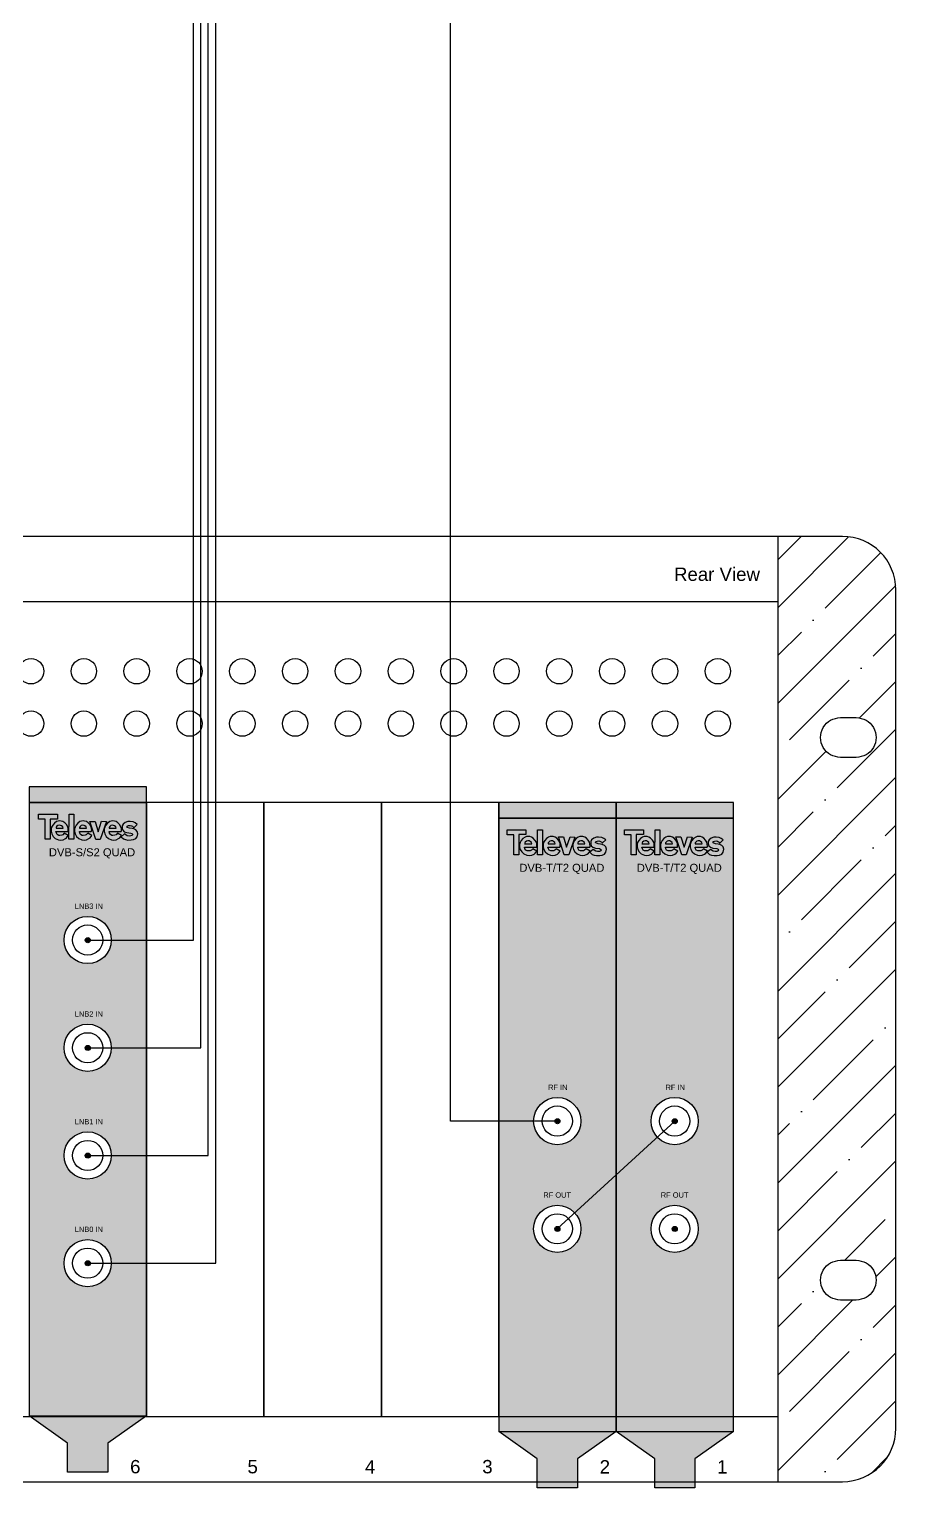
# Model space of a CAD drawing. Header units: millimetres. Extents: x 8076 to 10926, y 4783 to 8520.
# Drawn here: x 10164 to 10746, y 4783 to 5763 of the extents above; entities that cross this region are included whole.
import ezdxf

# ---------------------------------------------------------------- set-up
doc = ezdxf.new("R2010")
doc.units = ezdxf.units.MM
doc.layers.add('CABLES', color=10, linetype='Continuous', lineweight=25)
doc.styles.get("Standard").update_dxf_attribs({"font": 'arial.ttf'})

# ---------------------------------------------------------------- blocks, each defined once
blk = doc.blocks.new('831111')
at = {"true_color": 0xc7c8ca}
h = blk.add_hatch(color=9, dxfattribs=at)
h.dxf.hatch_style = 1
h.paths.add_polyline_path([(14.77, 125.53), (-7.23, 125.53), (-7.23, 10.53), (14.77, 10.53)])
h.paths.add_polyline_path([(8.19, 99.75, -1), (-0.68, 99.75, -1)], flags=16)
h.paths.add_polyline_path([(6.58, 99.75, -1), (0.92, 99.75, -1)], flags=0)
h.paths.add_polyline_path([(4.25, 99.73, -1), (3.3, 99.73, -1)], flags=0)
h.paths.add_polyline_path([(8.19, 79.55, -1), (-0.68, 79.55, -1)], flags=16)
h.paths.add_polyline_path([(6.58, 79.55, -1), (0.92, 79.55, -1)], flags=0)
h.paths.add_polyline_path([(4.25, 79.53, -1), (3.3, 79.53, -1)], flags=0)
h.paths.add_polyline_path([(8.19, 59.36, -1), (-0.68, 59.36, -1)], flags=16)
h.paths.add_polyline_path([(6.58, 59.36, -1), (0.92, 59.36, -1)], flags=0)
h.paths.add_polyline_path([(4.25, 59.34, -1), (3.3, 59.34, -1)], flags=0)
h.paths.add_polyline_path([(8.19, 39.17, -1), (-0.68, 39.17, -1)], flags=16)
h.paths.add_polyline_path([(6.58, 39.17, -1), (0.92, 39.17, -1)], flags=0)
h.paths.add_polyline_path([(4.25, 39.15, -1), (3.3, 39.15, -1)], flags=0)
h.paths.add_polyline_path([(14.77, 10.53), (-7.23, 10.53), (0, 5.41), (0, 0), (7.55, 0), (7.55, 5.41)])
h.paths.add_polyline_path([(14.77, 128.44), (-7.23, 128.44), (-7.23, 125.53), (14.77, 125.53)])
at = {"true_color": 0x000000}
h = blk.add_hatch(color=18, dxfattribs=at)
h.dxf.hatch_style = 1
h.paths.add_polyline_path([(-5.46, 123.34), (-5.48, 122.39), (-4.22, 122.39), (-4.22, 118.63), (-3.26, 118.63), (-3.26, 122.42), (-1.93, 122.42), (-1.93, 123.34)])
h.paths.add_polyline_path([(-1.79, 122.04), (-2.08, 121.94), (-2.49, 121.67), (-2.81, 121.29), (-3.01, 120.92), (-3.12, 120.57), (-3.11, 120.16), (-2.99, 119.66), (-2.73, 119.18), (-2.32, 118.8), (-1.74, 118.55), (-1.32, 118.5), (-0.85, 118.55), (-0.42, 118.77), (-0.19, 118.93), (0.12, 119.33), (-0.64, 119.76), (-0.9, 119.49), (-1.11, 119.39), (-1.48, 119.36), (-1.68, 119.36), (-1.97, 119.53), (-2.12, 119.76), (-2.2, 120.08), (0.05, 120.07), (0.11, 120.27), (0.09, 120.64), (0.02, 120.98), (-0.24, 121.41), (-0.56, 121.75), (-0.88, 121.94), (-1.21, 122.04), (-1.5, 122.07)])
h.paths.add_polyline_path([(-1.33, 121.25), (-1.16, 121.16), (-0.91, 120.97), (-0.84, 120.72), (-0.89, 120.72), (-2.16, 120.72), (-2.16, 120.87), (-2.07, 121.02), (-1.84, 121.19), (-1.6, 121.26)], flags=16)
h.paths.add_polyline_path([(0.22, 118.66), (1.18, 118.66), (1.18, 123.32), (0.26, 123.32)])
h.paths.add_polyline_path([(2.61, 122.04), (2.31, 121.94), (1.91, 121.67), (1.59, 121.29), (1.38, 120.92), (1.28, 120.57), (1.29, 120.16), (1.4, 119.66), (1.67, 119.18), (2.08, 118.8), (2.66, 118.55), (3.08, 118.5), (3.54, 118.55), (3.98, 118.77), (4.2, 118.93), (4.52, 119.33), (3.76, 119.76), (3.5, 119.49), (3.28, 119.39), (2.92, 119.36), (2.71, 119.36), (2.43, 119.53), (2.28, 119.76), (2.19, 120.08), (4.44, 120.07), (4.51, 120.27), (4.49, 120.64), (4.42, 120.98), (4.16, 121.41), (3.84, 121.75), (3.52, 121.94), (3.19, 122.04), (2.9, 122.07)])
h.paths.add_polyline_path([(3.07, 121.25), (3.24, 121.16), (3.49, 120.97), (3.56, 120.72), (3.51, 120.72), (2.24, 120.72), (2.24, 120.87), (2.33, 121.02), (2.56, 121.19), (2.8, 121.26)], flags=16)
h.paths.add_polyline_path([(5.13, 121.99), (4.18, 121.99), (5.26, 118.62), (6.1, 118.62), (7.26, 121.95), (6.36, 122.02), (5.71, 120.04)])
h.paths.add_polyline_path([(9.1, 121.94), (8.76, 122.04), (8.48, 122.07), (8.19, 122.04), (7.89, 121.94), (7.49, 121.67), (7.17, 121.29), (6.96, 120.92), (6.86, 120.57), (6.87, 120.16), (6.98, 119.66), (7.25, 119.18), (7.66, 118.8), (8.24, 118.55), (8.66, 118.5), (9.12, 118.55), (9.56, 118.77), (9.78, 118.93), (10.09, 119.33), (9.33, 119.76), (9.08, 119.49), (8.86, 119.39), (8.5, 119.36), (8.29, 119.36), (8.01, 119.53), (7.86, 119.76), (7.77, 120.08), (10.02, 120.07), (10.08, 120.27), (10.07, 120.64), (10, 120.98), (9.73, 121.41), (9.41, 121.75)])
h.paths.add_polyline_path([(8.8, 121.16), (9.06, 120.97), (9.12, 120.72), (9.07, 120.72), (7.81, 120.72), (7.81, 120.87), (7.9, 121.02), (8.12, 121.19), (8.36, 121.26), (8.63, 121.25)], flags=16)
h.paths.add_polyline_path([(10.39, 121.46), (10.22, 121.13), (10.23, 120.67), (10.32, 120.34), (10.63, 120.04), (11.13, 119.91), (11.83, 119.79), (12.08, 119.71), (12.17, 119.56), (12.1, 119.36), (11.85, 119.27), (11.52, 119.24), (11.17, 119.29), (10.65, 119.63), (10.06, 119.11), (10.5, 118.72), (10.87, 118.57), (11.32, 118.5), (11.93, 118.52), (12.38, 118.58), (12.78, 118.78), (13.06, 119.12), (13.18, 119.67), (13.06, 120.11), (12.8, 120.38), (12.39, 120.57), (12.09, 120.66), (11.6, 120.72), (11.17, 120.85), (11.14, 120.93), (11.18, 121.11), (11.41, 121.22), (11.72, 121.23), (11.95, 121.18), (12.17, 121.09), (12.28, 121), (12.38, 120.86), (12.45, 120.87), (13.03, 121.43), (12.66, 121.72), (12.27, 121.89), (11.71, 121.96), (11.27, 121.96), (10.81, 121.78)])
h = blk.add_hatch(color=256)
edge = h.paths.add_edge_path()
edge.add_arc((3.77, 99.73), 0.475, 0, 360)
h = blk.add_hatch(color=256)
edge = h.paths.add_edge_path()
edge.add_arc((3.77, 79.53), 0.475, 0, 360)
h = blk.add_hatch(color=256)
edge = h.paths.add_edge_path()
edge.add_arc((3.77, 59.34), 0.475, 0, 360)
h = blk.add_hatch(color=256)
edge = h.paths.add_edge_path()
edge.add_arc((3.77, 39.15), 0.475, 0, 360)
for points in [[(-7.23, 125.53), (14.77, 125.53), (14.77, 128.44), (-7.23, 128.44)], [(-7.23, 125.53), (-7.23, 10.53), (14.77, 10.53), (14.77, 125.53)]]:
    blk.add_lwpolyline(points, close=True)
at = {"linetype": 'Continuous'}
for points in [[(-5.46, 123.34), (-1.93, 123.34), (-1.93, 122.42), (-3.26, 122.42), (-3.26, 118.63), (-4.22, 118.63), (-4.22, 122.39), (-5.48, 122.39), (-5.46, 123.34)], [(0.26, 123.32), (1.18, 123.32), (1.18, 118.66), (0.22, 118.66), (0.26, 123.32)], [(-0.64, 119.76), (-0.9, 119.49), (-1.11, 119.39), (-1.48, 119.36), (-1.68, 119.36), (-1.97, 119.53), (-2.12, 119.76), (-2.2, 120.08), (0.05, 120.07), (0.11, 120.27), (0.09, 120.64), (0.02, 120.98), (-0.24, 121.41), (-0.56, 121.75), (-0.88, 121.94), (-1.21, 122.04), (-1.5, 122.07), (-1.79, 122.04), (-2.08, 121.94), (-2.49, 121.67), (-2.81, 121.29), (-3.01, 120.92), (-3.12, 120.57), (-3.11, 120.16), (-2.99, 119.66), (-2.73, 119.18), (-2.32, 118.8), (-1.74, 118.55), (-1.32, 118.5), (-0.85, 118.55), (-0.42, 118.77), (-0.19, 118.93), (0.12, 119.33), (-0.64, 119.76)], [(-2.18, 120.72), (-0.89, 120.72), (-0.84, 120.72), (-0.91, 120.97), (-1.16, 121.16), (-1.33, 121.25), (-1.6, 121.26), (-1.84, 121.19), (-2.07, 121.02), (-2.16, 120.87), (-2.16, 120.72)], [(3.76, 119.76), (3.5, 119.49), (3.28, 119.39), (2.92, 119.36), (2.71, 119.36), (2.43, 119.53), (2.28, 119.76), (2.19, 120.08), (4.44, 120.07), (4.51, 120.27), (4.49, 120.64), (4.42, 120.98), (4.16, 121.41), (3.84, 121.75), (3.52, 121.94), (3.19, 122.04), (2.9, 122.07), (2.61, 122.04), (2.31, 121.94), (1.91, 121.67), (1.59, 121.29), (1.38, 120.92), (1.28, 120.57), (1.29, 120.16), (1.4, 119.66), (1.67, 119.18), (2.08, 118.8), (2.66, 118.55), (3.08, 118.5), (3.54, 118.55), (3.98, 118.77), (4.2, 118.93), (4.52, 119.33), (3.76, 119.76)], [(2.22, 120.72), (3.51, 120.72), (3.56, 120.72), (3.49, 120.97), (3.24, 121.16), (3.07, 121.25), (2.8, 121.26), (2.56, 121.19), (2.33, 121.02), (2.24, 120.87), (2.24, 120.72)], [(4.18, 121.99), (5.13, 121.99), (5.71, 120.04), (6.36, 122.02), (7.26, 121.95), (6.1, 118.62), (5.26, 118.62), (4.18, 121.99)], [(9.33, 119.76), (9.08, 119.49), (8.86, 119.39), (8.5, 119.36), (8.29, 119.36), (8.01, 119.53), (7.86, 119.76), (7.77, 120.08), (10.02, 120.07), (10.08, 120.27), (10.07, 120.64), (10, 120.98), (9.73, 121.41), (9.41, 121.75), (9.1, 121.94), (8.76, 122.04), (8.48, 122.07), (8.19, 122.04), (7.89, 121.94), (7.49, 121.67), (7.17, 121.29), (6.96, 120.92), (6.86, 120.57), (6.87, 120.16), (6.98, 119.66), (7.25, 119.18), (7.66, 118.8), (8.24, 118.55), (8.66, 118.5), (9.12, 118.55), (9.56, 118.77), (9.78, 118.93), (10.09, 119.33), (9.33, 119.76)], [(7.78, 120.72), (9.07, 120.72), (9.12, 120.72), (9.06, 120.97), (8.8, 121.16), (8.63, 121.25), (8.36, 121.26), (8.12, 121.19), (7.9, 121.02), (7.81, 120.87), (7.81, 120.72)], [(12.45, 120.87), (13.03, 121.43), (12.66, 121.72), (12.27, 121.89), (11.71, 121.96), (11.27, 121.96), (10.81, 121.78), (10.39, 121.46), (10.22, 121.13), (10.23, 120.67), (10.32, 120.34), (10.63, 120.04), (11.13, 119.91), (11.83, 119.79), (12.08, 119.71), (12.17, 119.56), (12.1, 119.36), (11.85, 119.27), (11.52, 119.24), (11.17, 119.29), (10.65, 119.63), (10.06, 119.11), (10.5, 118.72), (10.87, 118.57), (11.32, 118.5), (11.93, 118.52), (12.38, 118.58), (12.78, 118.78), (13.06, 119.12), (13.18, 119.67), (13.06, 120.11), (12.8, 120.38), (12.39, 120.57), (12.09, 120.66), (11.6, 120.72), (11.17, 120.85), (11.14, 120.93), (11.18, 121.11), (11.41, 121.22), (11.72, 121.23), (11.95, 121.18), (12.17, 121.09), (12.28, 121), (12.38, 120.86), (12.45, 120.87)]]:
    blk.add_lwpolyline(points, dxfattribs=at)
blk.add_lwpolyline([(14.77, 10.53), (7.55, 5.41), (7.55, 0), (0, 0), (0, 5.41), (-7.23, 10.53)])
for centre, radius in [((3.75, 99.75), 4.43), ((3.75, 99.75), 2.83), ((3.77, 99.73), 0.475), ((3.75, 79.55), 4.43), ((3.75, 79.55), 2.83), ((3.77, 79.53), 0.475), ((3.75, 59.36), 4.43), ((3.75, 59.36), 2.83), ((3.77, 59.34), 0.475), ((3.75, 39.17), 4.43), ((3.75, 39.17), 2.83), ((3.77, 39.15), 0.475)]:
    blk.add_circle(centre, radius)
at = {"attachment_point": 7}
for s, width, gutter_width, heights, insert, char_height in [('{\\C256;\\c0;DVB-S/S2 QUAD}', 17.4624, 87.7, [4.71], (-3.52, 115.04), 1.5), ('{\\C256;\\c0;LNB3 IN}', 6.6284, 12.5, [0.685], (1.34, 105.58), 1), ('{\\C256;\\c0;LNB2 IN}', 6.6284, 12.5, [0.685], (1.34, 85.39), 1), ('{\\C256;\\c0;LNB1 IN}', 6.6284, 12.5, [0.685], (1.34, 65.19), 1), ('{\\C256;\\c0;LNB0 IN}', 6.6284, 12.5, [0.685], (1.34, 45), 1)]:
    blk.add_mtext_dynamic_manual_height_columns(s, width=width, gutter_width=gutter_width, heights=heights, dxfattribs=dict(at, insert=insert, char_height=char_height))
blk = doc.blocks.new('831111 - Arantia_Tarjeta_DVB_S_S2_Quad_10_Sin_[CAD07190376] (1)')
blk.add_blockref('831111', (0, 0))
blk = doc.blocks.new('*U14')
blk.add_circle((0, 0), 2.38)
blk = doc.blocks.new('*U15')
at = {"color": 0, "linetype": 'ByBlock', "lineweight": -2, "transparency": 16777216}
for p in [(0, 0), (9.9, 0), (19.8, 0), (29.7, 0), (39.6, 0), (49.5, 0), (59.4, 0), (69.3, 0), (79.2, 0), (89.1, 0), (99, 0), (108.9, 0), (118.8, 0), (128.7, 0), (138.6, 0), (148.5, 0), (0, -9.8), (9.9, -9.8), (19.8, -9.8), (29.7, -9.8), (39.6, -9.8), (49.5, -9.8), (59.4, -9.8), (69.3, -9.8), (79.2, -9.8), (89.1, -9.8), (99, -9.8), (108.9, -9.8), (118.8, -9.8), (128.7, -9.8), (138.6, -9.8), (148.5, -9.8)]:
    blk.add_blockref('*U14', p, dxfattribs=at)
blk = doc.blocks.new('831010_Rear')
at = {"true_color": 0x000000}
h = blk.add_hatch(dxfattribs=at)
h.set_pattern_fill('ANSI35', color=18, scale=2)
h.set_pattern_definition([(45, (-837.555, 1189.832), (-8.98026, 8.98026), []), (45, (-828.575, 1189.832), (-8.98026, 8.98026), [15.875, -3.175, 0, -3.175])])
h.paths.add_polyline_path([(460.48, 167, 0.414214), (450.48, 177), (438.36, 177), (438.36, 0), (450.48, 0, 0.414214), (460.48, 10)])
edge = h.paths.add_edge_path(flags=16)
edge.add_spline(control_points=[(453.03, 143.09), (453.69, 142.99), (454.99, 142.78), (456.43, 141.29), (456.96, 139.34), (456.43, 137.39), (454.99, 135.9), (453.69, 135.69), (453.03, 135.59)], knot_values=[0, 0, 0, 0, 1.960701, 3.863267, 5.824, 7.784701, 9.687259, 11.647959, 11.647959, 11.647959, 11.647959], degree=3, periodic=0)
edge.add_line((453.03, 135.59), (450.13, 135.59))
edge.add_spline(control_points=[(450.13, 135.59), (449.47, 135.69), (448.17, 135.9), (446.73, 137.39), (446.2, 139.34), (446.73, 141.29), (448.17, 142.78), (449.47, 142.99), (450.13, 143.09)], knot_values=[0, 0, 0, 0, 1.961811, 3.864361, 5.82506, 7.78579, 9.688349, 11.650161, 11.650161, 11.650161, 11.650161], degree=3, periodic=0)
edge.add_line((450.13, 143.09), (453.03, 143.09))
edge = h.paths.add_edge_path(flags=16)
edge.add_spline(control_points=[(453.03, 41.49), (453.69, 41.39), (454.99, 41.18), (456.43, 39.69), (456.96, 37.74), (456.43, 35.79), (454.99, 34.3), (453.69, 34.09), (453.03, 33.99)], knot_values=[0, 0, 0, 0, 1.960701, 3.863267, 5.824, 7.784701, 9.687259, 11.647959, 11.647959, 11.647959, 11.647959], degree=3, periodic=0)
edge.add_line((453.03, 33.99), (450.13, 33.99))
edge.add_spline(control_points=[(450.13, 33.99), (449.47, 34.09), (448.17, 34.3), (446.73, 35.79), (446.2, 37.74), (446.73, 39.69), (448.17, 41.18), (449.47, 41.39), (450.13, 41.49)], knot_values=[0, 0, 0, 0, 1.961811, 3.864361, 5.82506, 7.78579, 9.688349, 11.650161, 11.650161, 11.650161, 11.650161], degree=3, periodic=0)
edge.add_line((450.13, 41.49), (453.03, 41.49))
h.paths.add_polyline_path([(-22.12, 10, 0.414214), (-12.12, 0), (0, 0), (0, 177), (-12.12, 177, 0.414214), (-22.12, 167)])
edge = h.paths.add_edge_path(flags=16)
edge.add_line((-11.92, 135.58), (-14.82, 135.58))
edge.add_spline(control_points=[(-14.82, 135.58), (-15.48, 135.68), (-16.78, 135.88), (-18.22, 137.37), (-18.75, 139.33), (-18.22, 141.28), (-16.78, 142.77), (-15.48, 142.97), (-14.82, 143.08)], knot_values=[0, 0, 0, 0, 1.961811, 3.864361, 5.82506, 7.78579, 9.688349, 11.650161, 11.650161, 11.650161, 11.650161], degree=3, periodic=0)
edge.add_line((-14.82, 143.08), (-11.92, 143.08))
edge.add_spline(control_points=[(-11.92, 143.08), (-11.26, 142.97), (-9.96, 142.77), (-8.52, 141.28), (-7.99, 139.33), (-8.52, 137.37), (-9.96, 135.88), (-11.26, 135.68), (-11.92, 135.58)], knot_values=[0, 0, 0, 0, 1.960701, 3.863267, 5.824, 7.784701, 9.687259, 11.647959, 11.647959, 11.647959, 11.647959], degree=3, periodic=0)
edge = h.paths.add_edge_path(flags=16)
edge.add_spline(control_points=[(-11.92, 41.48), (-11.26, 41.37), (-9.96, 41.17), (-8.52, 39.68), (-7.99, 37.73), (-8.52, 35.77), (-9.96, 34.28), (-11.26, 34.08), (-11.92, 33.98)], knot_values=[0, 0, 0, 0, 1.960701, 3.863267, 5.824, 7.784701, 9.687259, 11.647959, 11.647959, 11.647959, 11.647959], degree=3, periodic=0)
edge.add_line((-11.92, 33.98), (-14.82, 33.98))
edge.add_spline(control_points=[(-14.82, 33.98), (-15.48, 34.08), (-16.78, 34.28), (-18.22, 35.77), (-18.75, 37.73), (-18.22, 39.68), (-16.78, 41.17), (-15.48, 41.37), (-14.82, 41.48)], knot_values=[0, 0, 0, 0, 1.961811, 3.864361, 5.82506, 7.78579, 9.688349, 11.650161, 11.650161, 11.650161, 11.650161], degree=3, periodic=0)
edge.add_line((-14.82, 41.48), (-11.92, 41.48))
at = {"color": 7}
for p, q in [((450.48, 177), (-12.12, 177)), ((460.48, 10), (460.48, 167)), ((-12.12, 0), (450.48, 0))]:
    blk.add_line(p, q, dxfattribs=at)
for p, q in [((438.36, 177), (438.36, 0)), ((109.78, 164.82), (438.36, 164.82)), ((109.78, 12.18), (438.36, 12.18))]:
    blk.add_line(p, q)
for points in [[(450.13, 143.09), (453.03, 143.09)], [(453.03, 135.59), (450.13, 135.59)], [(450.13, 41.49), (453.03, 41.49)], [(453.03, 33.99), (450.13, 33.99)]]:
    blk.add_lwpolyline(points, dxfattribs=at)
for points in [[(298.07, 127.18), (298.07, 12.18), (320.07, 12.18), (320.07, 127.18)], [(320.07, 127.18), (320.07, 12.18), (342.07, 12.18), (342.07, 127.18)], [(342.07, 127.18), (342.07, 12.18), (364.07, 12.18), (364.07, 127.18)], [(364.07, 127.18), (364.07, 12.18), (386.07, 12.18), (386.07, 127.18)], [(386.07, 127.18), (386.07, 12.18), (408.07, 12.18), (408.07, 127.18)], [(408.07, 127.18), (408.07, 12.18), (430.07, 12.18), (430.07, 127.18)]]:
    blk.add_lwpolyline(points, close=True)
for centre, start, end in [((450.48, 167), 0, 90), ((450.48, 10), 270, 0)]:
    blk.add_arc(centre, 10, start, end, dxfattribs=at)
for points in [[(450.13, 135.59), (448.24, 136.1), (446.89, 137.45), (446.38, 139.34), (446.89, 141.23), (448.24, 142.58), (450.13, 143.09)], [(453.03, 143.09), (454.92, 142.58), (456.27, 141.23), (456.78, 139.34), (456.27, 137.45), (454.92, 136.1), (453.03, 135.59)], [(450.13, 33.99), (448.24, 34.5), (446.89, 35.85), (446.38, 37.74), (446.89, 39.63), (448.24, 40.98), (450.13, 41.49)], [(453.03, 41.49), (454.92, 40.98), (456.27, 39.63), (456.78, 37.74), (456.27, 35.85), (454.92, 34.5), (453.03, 33.99)]]:
    blk.add_spline(points, degree=3, dxfattribs=at)
blk.add_blockref('*U15', (278.62, 151.75))
at = {"char_height": 2.5, "attachment_point": 7}
for s, insert in [('Rear View', (418.91, 168.64)), ('6', (316.98, 1.53)), ('5', (338.98, 1.53)), ('4', (360.98, 1.53)), ('3', (382.98, 1.53)), ('2', (404.98, 1.53)), ('1', (426.98, 1.53))]:
    blk.add_mtext_dynamic_manual_height_columns(s, width=23.2833, gutter_width=87.7, heights=[4.71], dxfattribs=dict(at, insert=insert))
blk = doc.blocks.new('831010 - Arantia_HE_21_4U_Rear_view_10_Sin_[CAD07190364]')
blk.add_blockref('831010_Rear', (0, 0))
blk = doc.blocks.new('831114')
at = {"true_color": 0xc7c8ca}
h = blk.add_hatch(color=9, dxfattribs=at)
h.dxf.hatch_style = 1
h.paths.add_polyline_path([(14.77, 125.53), (-7.23, 125.53), (-7.23, 10.53), (14.77, 10.53)])
h.paths.add_polyline_path([(8.19, 68.73, -1), (-0.68, 68.73, -1)], flags=16)
h.paths.add_polyline_path([(6.58, 68.73, -1), (0.92, 68.73, -1)], flags=0)
h.paths.add_polyline_path([(4.25, 68.71, -1), (3.3, 68.71, -1)], flags=0)
h.paths.add_polyline_path([(8.19, 48.54, -1), (-0.68, 48.54, -1)], flags=16)
h.paths.add_polyline_path([(6.58, 48.54, -1), (0.92, 48.54, -1)], flags=0)
h.paths.add_polyline_path([(4.25, 48.52, -1), (3.3, 48.52, -1)], flags=0)
h.paths.add_polyline_path([(14.77, 128.44), (-7.23, 128.44), (-7.23, 125.53), (14.77, 125.53)])
h.paths.add_polyline_path([(14.77, 10.53), (-7.23, 10.53), (0, 5.41), (0, 0), (7.55, 0), (7.55, 5.41)])
at = {"true_color": 0x000000}
h = blk.add_hatch(color=18, dxfattribs=at)
h.dxf.hatch_style = 1
h.paths.add_polyline_path([(-5.66, 123.34), (-5.67, 122.39), (-4.42, 122.39), (-4.42, 118.63), (-3.46, 118.63), (-3.46, 122.42), (-2.12, 122.42), (-2.12, 123.34)])
h.paths.add_polyline_path([(-1.99, 122.04), (-2.28, 121.94), (-2.68, 121.67), (-3, 121.29), (-3.21, 120.92), (-3.31, 120.57), (-3.31, 120.16), (-3.19, 119.66), (-2.92, 119.18), (-2.51, 118.8), (-1.93, 118.55), (-1.51, 118.5), (-1.05, 118.55), (-0.61, 118.77), (-0.39, 118.93), (-0.08, 119.33), (-0.84, 119.76), (-1.09, 119.49), (-1.31, 119.39), (-1.67, 119.36), (-1.88, 119.36), (-2.16, 119.53), (-2.31, 119.76), (-2.4, 120.08), (-0.15, 120.07), (-0.09, 120.27), (-0.1, 120.64), (-0.17, 120.98), (-0.44, 121.41), (-0.76, 121.75), (-1.07, 121.94), (-1.41, 122.04), (-1.69, 122.07)])
h.paths.add_polyline_path([(-1.53, 121.25), (-1.36, 121.16), (-1.1, 120.97), (-1.03, 120.72), (-1.09, 120.72), (-2.35, 120.72), (-2.35, 120.87), (-2.26, 121.02), (-2.04, 121.19), (-1.8, 121.26)], flags=16)
h.paths.add_polyline_path([(0.03, 118.66), (0.98, 118.66), (0.98, 123.32), (0.06, 123.32)])
h.paths.add_polyline_path([(2.41, 122.04), (2.12, 121.94), (1.72, 121.67), (1.4, 121.29), (1.19, 120.92), (1.09, 120.57), (1.09, 120.16), (1.21, 119.66), (1.48, 119.18), (1.89, 118.8), (2.46, 118.55), (2.89, 118.5), (3.35, 118.55), (3.78, 118.77), (4.01, 118.93), (4.32, 119.33), (3.56, 119.76), (3.31, 119.49), (3.09, 119.39), (2.73, 119.36), (2.52, 119.36), (2.24, 119.53), (2.08, 119.76), (2, 120.08), (4.25, 120.07), (4.31, 120.27), (4.3, 120.64), (4.23, 120.98), (3.96, 121.41), (3.64, 121.75), (3.33, 121.94), (2.99, 122.04), (2.7, 122.07)])
h.paths.add_polyline_path([(2.87, 121.25), (3.04, 121.16), (3.3, 120.97), (3.37, 120.72), (3.31, 120.72), (2.05, 120.72), (2.05, 120.87), (2.14, 121.02), (2.36, 121.19), (2.6, 121.26)], flags=16)
h.paths.add_polyline_path([(4.93, 121.99), (3.99, 121.99), (5.07, 118.62), (5.91, 118.62), (7.06, 121.95), (6.16, 122.02), (5.51, 120.04)])
h.paths.add_polyline_path([(8.9, 121.94), (8.57, 122.04), (8.28, 122.07), (7.99, 122.04), (7.7, 121.94), (7.29, 121.67), (6.97, 121.29), (6.77, 120.92), (6.66, 120.57), (6.67, 120.16), (6.79, 119.66), (7.05, 119.18), (7.46, 118.8), (8.04, 118.55), (8.46, 118.5), (8.93, 118.55), (9.36, 118.77), (9.59, 118.93), (9.9, 119.33), (9.14, 119.76), (8.88, 119.49), (8.67, 119.39), (8.3, 119.36), (8.1, 119.36), (7.81, 119.53), (7.66, 119.76), (7.58, 120.08), (9.83, 120.07), (9.89, 120.27), (9.87, 120.64), (9.8, 120.98), (9.54, 121.41), (9.22, 121.75)])
h.paths.add_polyline_path([(8.6, 121.16), (8.86, 120.97), (8.93, 120.72), (8.87, 120.72), (7.61, 120.72), (7.61, 120.87), (7.7, 121.02), (7.92, 121.19), (8.16, 121.26), (8.43, 121.25)], flags=16)
h.paths.add_polyline_path([(10.2, 121.46), (10.02, 121.13), (10.03, 120.67), (10.13, 120.34), (10.44, 120.04), (10.93, 119.91), (11.64, 119.79), (11.88, 119.71), (11.98, 119.56), (11.9, 119.36), (11.66, 119.27), (11.32, 119.24), (10.97, 119.29), (10.46, 119.63), (9.86, 119.11), (10.31, 118.72), (10.67, 118.57), (11.13, 118.5), (11.73, 118.52), (12.18, 118.58), (12.59, 118.78), (12.86, 119.12), (12.98, 119.67), (12.86, 120.11), (12.61, 120.38), (12.2, 120.57), (11.89, 120.66), (11.41, 120.72), (10.97, 120.85), (10.94, 120.93), (10.98, 121.11), (11.22, 121.22), (11.53, 121.23), (11.75, 121.18), (11.98, 121.09), (12.08, 121), (12.18, 120.86), (12.26, 120.87), (12.83, 121.43), (12.46, 121.72), (12.08, 121.89), (11.51, 121.96), (11.08, 121.96), (10.61, 121.78)])
h = blk.add_hatch(color=256)
edge = h.paths.add_edge_path()
edge.add_arc((3.77, 68.71), 0.475, 0, 360)
h = blk.add_hatch(color=256)
edge = h.paths.add_edge_path()
edge.add_arc((3.77, 48.52), 0.475, 0, 360)
for points in [[(-7.23, 125.53), (14.77, 125.53), (14.77, 128.44), (-7.23, 128.44)], [(-7.23, 125.53), (-7.23, 10.53), (14.77, 10.53), (14.77, 125.53)]]:
    blk.add_lwpolyline(points, close=True)
at = {"linetype": 'Continuous'}
for points in [[(-5.66, 123.34), (-2.12, 123.34), (-2.12, 122.42), (-3.46, 122.42), (-3.46, 118.63), (-4.42, 118.63), (-4.42, 122.39), (-5.67, 122.39), (-5.66, 123.34)], [(0.06, 123.32), (0.98, 123.32), (0.98, 118.66), (0.03, 118.66), (0.06, 123.32)], [(-0.84, 119.76), (-1.09, 119.49), (-1.31, 119.39), (-1.67, 119.36), (-1.88, 119.36), (-2.16, 119.53), (-2.31, 119.76), (-2.4, 120.08), (-0.15, 120.07), (-0.09, 120.27), (-0.1, 120.64), (-0.17, 120.98), (-0.44, 121.41), (-0.76, 121.75), (-1.07, 121.94), (-1.41, 122.04), (-1.69, 122.07), (-1.99, 122.04), (-2.28, 121.94), (-2.68, 121.67), (-3, 121.29), (-3.21, 120.92), (-3.31, 120.57), (-3.31, 120.16), (-3.19, 119.66), (-2.92, 119.18), (-2.51, 118.8), (-1.93, 118.55), (-1.51, 118.5), (-1.05, 118.55), (-0.61, 118.77), (-0.39, 118.93), (-0.08, 119.33), (-0.84, 119.76)], [(-2.38, 120.72), (-1.09, 120.72), (-1.03, 120.72), (-1.1, 120.97), (-1.36, 121.16), (-1.53, 121.25), (-1.8, 121.26), (-2.04, 121.19), (-2.26, 121.02), (-2.35, 120.87), (-2.35, 120.72)], [(3.56, 119.76), (3.31, 119.49), (3.09, 119.39), (2.73, 119.36), (2.52, 119.36), (2.24, 119.53), (2.08, 119.76), (2, 120.08), (4.25, 120.07), (4.31, 120.27), (4.3, 120.64), (4.23, 120.98), (3.96, 121.41), (3.64, 121.75), (3.33, 121.94), (2.99, 122.04), (2.7, 122.07), (2.41, 122.04), (2.12, 121.94), (1.72, 121.67), (1.4, 121.29), (1.19, 120.92), (1.09, 120.57), (1.09, 120.16), (1.21, 119.66), (1.48, 119.18), (1.89, 118.8), (2.46, 118.55), (2.89, 118.5), (3.35, 118.55), (3.78, 118.77), (4.01, 118.93), (4.32, 119.33), (3.56, 119.76)], [(2.02, 120.72), (3.31, 120.72), (3.37, 120.72), (3.3, 120.97), (3.04, 121.16), (2.87, 121.25), (2.6, 121.26), (2.36, 121.19), (2.14, 121.02), (2.05, 120.87), (2.05, 120.72)], [(3.99, 121.99), (4.93, 121.99), (5.51, 120.04), (6.16, 122.02), (7.06, 121.95), (5.91, 118.62), (5.07, 118.62), (3.99, 121.99)], [(9.14, 119.76), (8.88, 119.49), (8.67, 119.39), (8.3, 119.36), (8.1, 119.36), (7.81, 119.53), (7.66, 119.76), (7.58, 120.08), (9.83, 120.07), (9.89, 120.27), (9.87, 120.64), (9.8, 120.98), (9.54, 121.41), (9.22, 121.75), (8.9, 121.94), (8.57, 122.04), (8.28, 122.07), (7.99, 122.04), (7.7, 121.94), (7.29, 121.67), (6.97, 121.29), (6.77, 120.92), (6.66, 120.57), (6.67, 120.16), (6.79, 119.66), (7.05, 119.18), (7.46, 118.8), (8.04, 118.55), (8.46, 118.5), (8.93, 118.55), (9.36, 118.77), (9.59, 118.93), (9.9, 119.33), (9.14, 119.76)], [(7.58, 120.72), (8.87, 120.72), (8.93, 120.72), (8.86, 120.97), (8.6, 121.16), (8.43, 121.25), (8.16, 121.26), (7.92, 121.19), (7.7, 121.02), (7.61, 120.87), (7.61, 120.72)], [(12.26, 120.87), (12.83, 121.43), (12.46, 121.72), (12.08, 121.89), (11.51, 121.96), (11.08, 121.96), (10.61, 121.78), (10.2, 121.46), (10.02, 121.13), (10.03, 120.67), (10.13, 120.34), (10.44, 120.04), (10.93, 119.91), (11.64, 119.79), (11.88, 119.71), (11.98, 119.56), (11.9, 119.36), (11.66, 119.27), (11.32, 119.24), (10.97, 119.29), (10.46, 119.63), (9.86, 119.11), (10.31, 118.72), (10.67, 118.57), (11.13, 118.5), (11.73, 118.52), (12.18, 118.58), (12.59, 118.78), (12.86, 119.12), (12.98, 119.67), (12.86, 120.11), (12.61, 120.38), (12.2, 120.57), (11.89, 120.66), (11.41, 120.72), (10.97, 120.85), (10.94, 120.93), (10.98, 121.11), (11.22, 121.22), (11.53, 121.23), (11.75, 121.18), (11.98, 121.09), (12.08, 121), (12.18, 120.86), (12.26, 120.87)]]:
    blk.add_lwpolyline(points, dxfattribs=at)
blk.add_lwpolyline([(14.77, 10.53), (7.55, 5.41), (7.55, 0), (0, 0), (0, 5.41), (-7.23, 10.53)])
for centre, radius in [((3.75, 68.73), 4.43), ((3.75, 68.73), 2.83), ((3.77, 68.71), 0.475), ((3.75, 48.54), 4.43), ((3.75, 48.54), 2.83), ((3.77, 48.52), 0.475)]:
    blk.add_circle(centre, radius)
at = {"attachment_point": 7}
for s, width, gutter_width, heights, insert, char_height in [('{\\C256;\\c0;DVB-T/T2 QUAD}', 17.4624, 87.7, [4.71], (-3.36, 115.04), 1.5), ('{\\C256;\\c0;RF IN}', 6.6284, 12.5, [0.685], (2.03, 74.56), 1), ('{\\C256;\\c0;RF OUT}', 6.6284, 12.5, [0.685], (1.14, 54.37), 1)]:
    blk.add_mtext_dynamic_manual_height_columns(s, width=width, gutter_width=gutter_width, heights=heights, dxfattribs=dict(at, insert=insert, char_height=char_height))
blk = doc.blocks.new('831114 - Arantia_Tarjeta_DVB_T_T2_Quad_10_Sin_[CAD07190378]')
blk.add_blockref('831114', (0, 0))

msp = doc.modelspace()

# ---------------------------------------------------------------- linework, layer by layer
at = {"layer": 'CABLES'}
for p, q in [((10446.99, 5028.97), (10446.99, 5994.49)), ((10284.04, 5642.27), (10284.04, 5816.48)), ((10289.05, 5636.75), (10289.05, 5820.82)), ((10274.04, 5651.05), (10274.04, 5806.52)), ((10278.97, 5646.71), (10278.97, 5812.04)), ((10274.04, 5150.7), (10274.04, 5651.05)), ((10278.97, 5078.25), (10278.97, 5646.71)), ((10284.04, 5005.94), (10284.04, 5642.27)), ((10289.05, 4933.49), (10289.05, 5636.75)), ((10203.1, 5150.7), (10274.04, 5150.7)), ((10203.03, 5078.25), (10278.97, 5078.25)), ((10518.85, 5028.97), (10446.99, 5028.97)), ((10518.78, 4956.64), (10597.73, 5029.04)), ((10203.1, 5005.94), (10284.04, 5005.94)), ((10203.03, 4933.49), (10289.05, 4933.49))]:
    msp.add_line(p, q, dxfattribs=at)

# ---------------------------------------------------------------- block references
for name, p, xscale, yscale, zscale in [('831010 - Arantia_HE_21_4U_Rear_view_10_Sin_[CAD07190364]', (9093.93, 4786.72), 3.588697601747697, 3.588697601747697, 3.588697601747697), ('831111 - Arantia_Tarjeta_DVB_S_S2_Quad_10_Sin_[CAD07190376] (1)', (10189.5, 4793.17), 3.58437502676074, 3.58437502676074, 3.58437502676074), ('831114 - Arantia_Tarjeta_DVB_T_T2_Quad_10_Sin_[CAD07190378]', (10505.31, 4782.6), 3.585551631441482, 3.585551631441482, 3.585551631441482), ('831114 - Arantia_Tarjeta_DVB_T_T2_Quad_10_Sin_[CAD07190378]', (10584.27, 4782.6), 3.585551631441482, 3.585551631441482, 3.585551631441482)]:
    msp.add_blockref(name, p, dxfattribs=dict(xscale=xscale, yscale=yscale, zscale=zscale))

doc.saveas('drawing.dxf')
